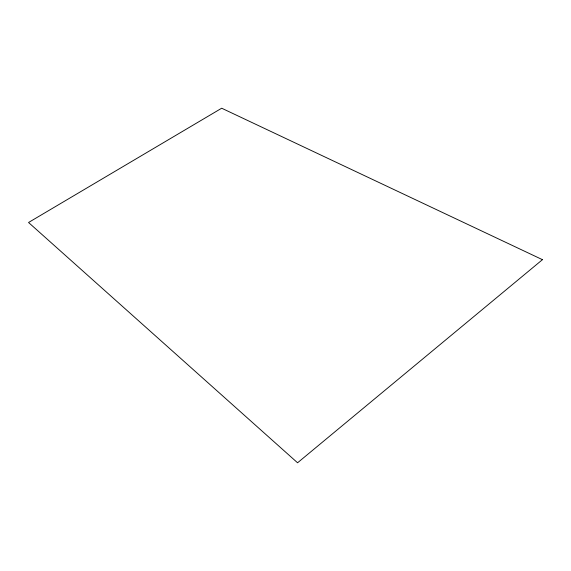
<?xml version="1.0" encoding="UTF-8"?>
<svg xmlns="http://www.w3.org/2000/svg" width="571" height="571" viewBox="0 0 571 571"><rect width="100%" height="100%" fill="white"/><g stroke="black" fill="none" stroke-linecap="round" stroke-linejoin="round"><path stroke-width="0.86" d="M542.45 259.669L297.562 462.781L28.55 222.49L221.691 108.219L542.45 259.669"/></g></svg>
